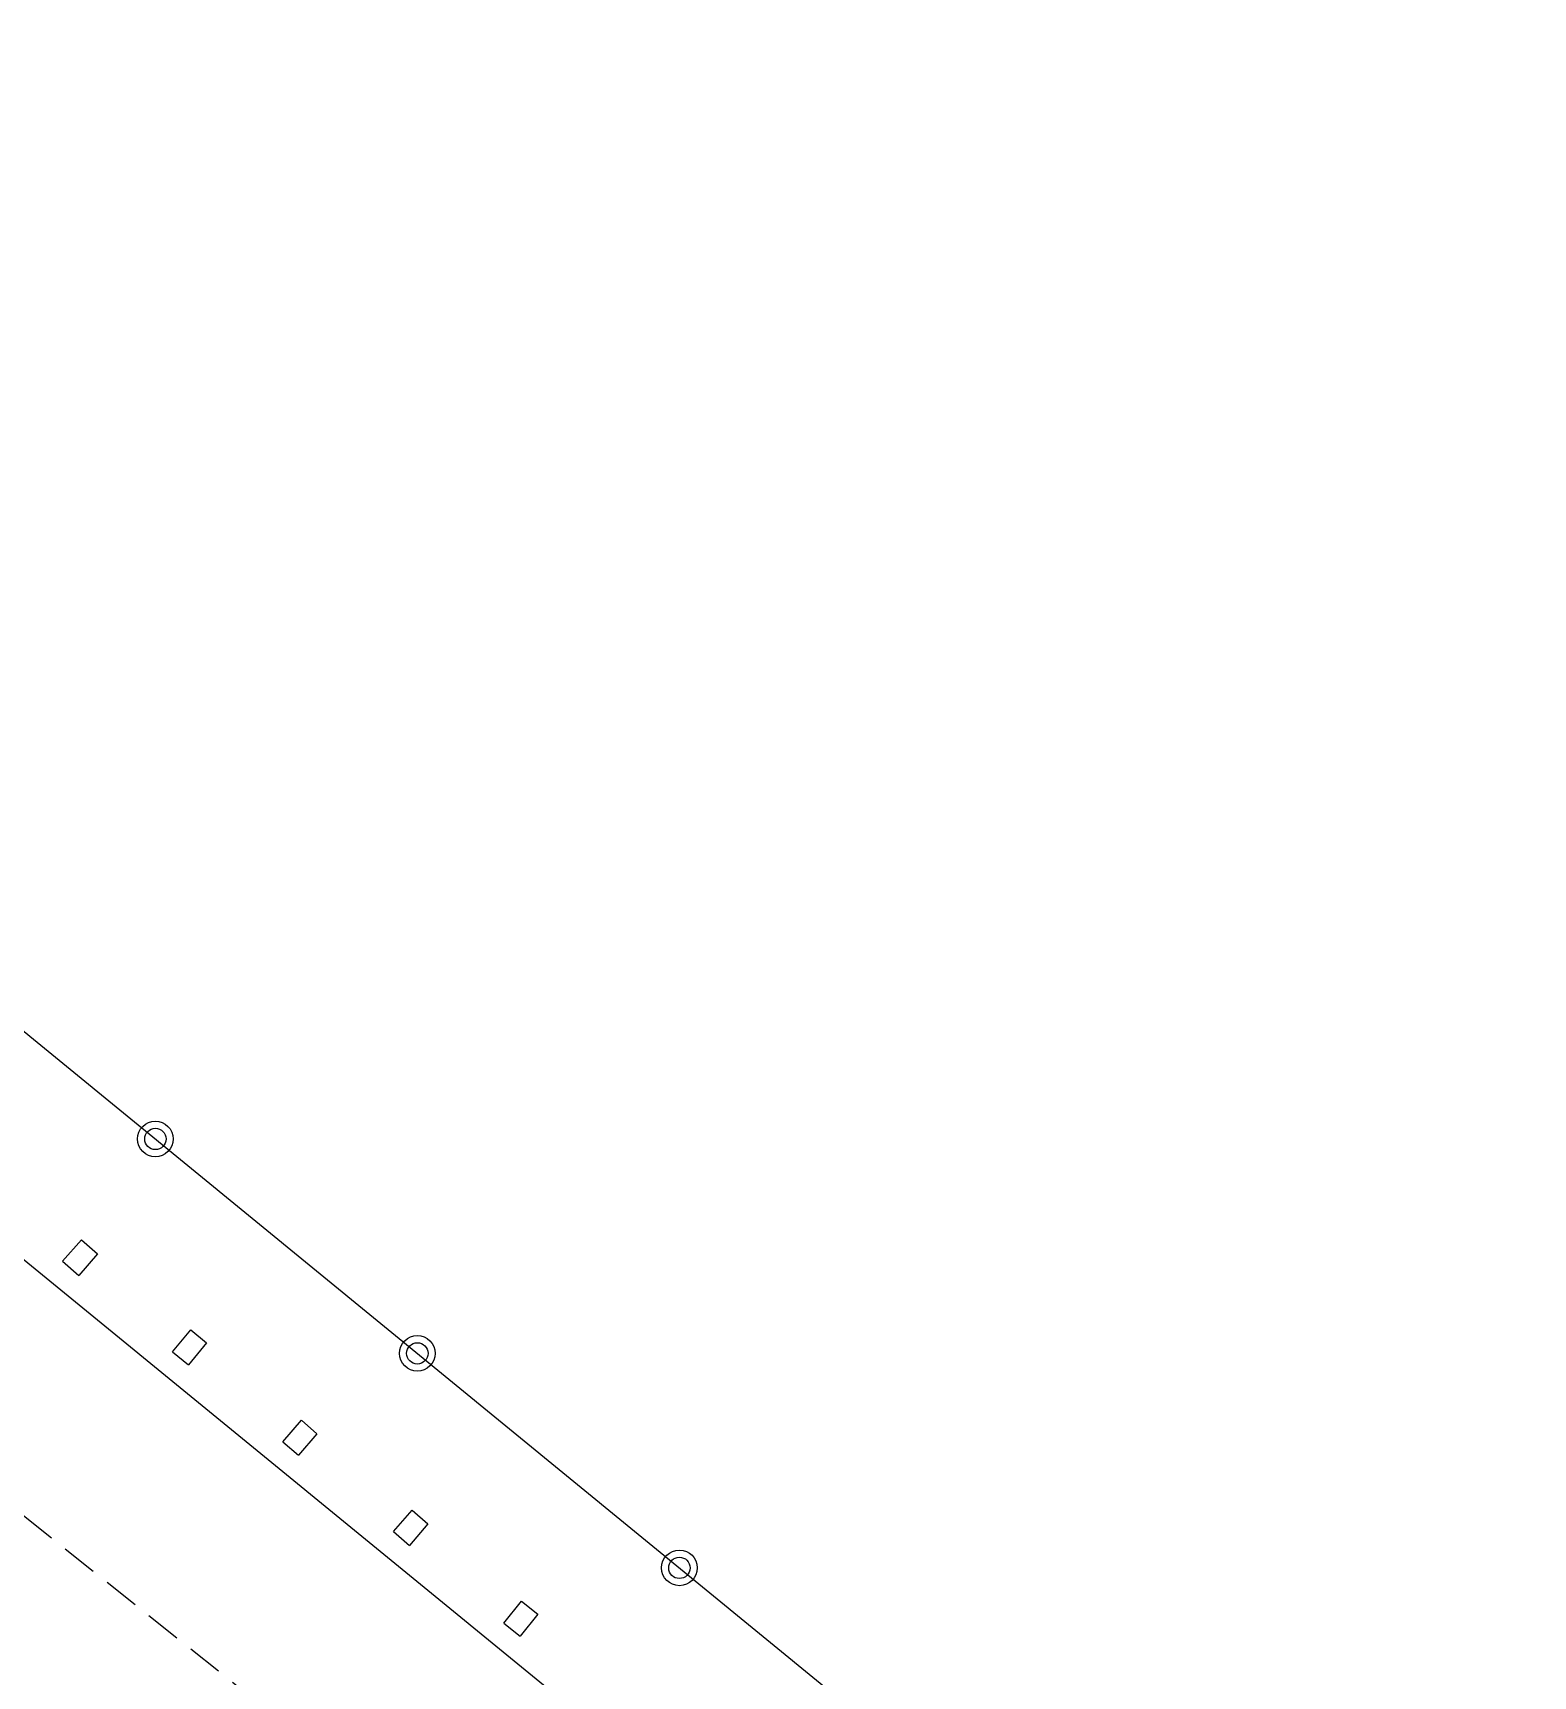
# Model space of a CAD drawing. Header units: millimetres. Extents: x 133000 to 134000, y 143000 to 144000.
# Drawn here: x 133440.15 to 133461.2, y 143520.55 to 143543.61 of the extents above; entities that cross this region are included whole.
import ezdxf

# ---------------------------------------------------------------- set-up
doc = ezdxf.new("R2010")
doc.units = ezdxf.units.MM
doc.linetypes.add('DASHED', pattern=[0.75, 0.5, -0.25])
doc.layers.get('0').update_dxf_attribs({"linetype": 'CONTINUOUS'})
for name, color, linetype in [('W0001', 6, 'DASHED'), ('W0112', 1, 'DASHED'), ('W0310', 3, 'CONTINUOUS'), ('W0322', 7, 'CONTINUOUS')]:
    doc.layers.add(name, color=color, linetype=linetype)
doc.linetypes.add('ZIGZAG', pattern='A,0.00254,-5.08,[131,ltypeshp.shx,S=5.08,R=0,X=-5.08,Y=0],-10.16,[131,ltypeshp.shx,S=5.08,R=180,X=5.08,Y=0],-5.08', length=20.32254)

# ---------------------------------------------------------------- blocks, each defined once
blk = doc.blocks.new('t322o')
at = {"color": 0, "linetype": 'Continuous'}
for radius in [0.25, 0.15]:
    blk.add_circle((0, 0), radius, dxfattribs=at)

msp = doc.modelspace()

# ---------------------------------------------------------------- linework, layer by layer
at = {"layer": 'W0001'}
msp.add_lwpolyline([(133580.059, 143366.767), (133585.968, 143369.599), (133591.434, 143373.411), (133595.886, 143376.989), (133595.96, 143387.09), (133595.959, 143400.914), (133585.436, 143410.84), (133563.072, 143426.437), (133538.29, 143444.926), (133507.926, 143468.629), (133493.844, 143478.552), (133482.183, 143489.164), (133458.598, 143508.004), (133427.776, 143532.555), (133397.513, 143556.847), (133378.352, 143572.04)], dxfattribs=at)
at = {"layer": 'W0112'}
for points in [[(133440.57, 143526.373), (133440.834, 143526.673), (133441.06, 143526.475), (133440.796, 143526.175), (133440.796, 143526.175), (133440.796, 143526.175), (133440.796, 143526.175), (133440.796, 143526.175), (133440.796, 143526.175), (133440.796, 143526.175), (133440.796, 143526.175), (133440.796, 143526.175), (133440.796, 143526.175), (133440.796, 143526.175), (133440.796, 143526.175), (133440.796, 143526.175), (133440.796, 143526.175), (133440.796, 143526.175), (133440.796, 143526.175), (133440.796, 143526.175), (133440.796, 143526.175), (133440.796, 143526.175), (133440.796, 143526.175), (133440.796, 143526.175), (133440.796, 143526.175), (133440.796, 143526.175), (133440.796, 143526.175), (133440.796, 143526.175), (133440.796, 143526.175), (133440.796, 143526.175), (133440.796, 143526.175), (133440.796, 143526.175), (133440.796, 143526.175), (133440.796, 143526.175), (133440.796, 143526.175), (133440.796, 143526.175), (133440.796, 143526.175), (133440.796, 143526.175), (133440.796, 143526.175), (133440.796, 143526.175), (133440.796, 143526.175), (133440.796, 143526.175), (133440.796, 143526.175), (133440.796, 143526.175), (133440.796, 143526.175), (133440.796, 143526.175), (133440.796, 143526.175), (133440.796, 143526.175), (133440.796, 143526.175), (133440.796, 143526.175), (133440.796, 143526.175), (133440.796, 143526.175), (133440.796, 143526.175), (133440.796, 143526.175), (133440.796, 143526.175), (133440.796, 143526.175), (133440.796, 143526.175), (133440.796, 143526.175), (133440.796, 143526.175), (133440.796, 143526.175), (133440.796, 143526.175), (133440.796, 143526.175), (133440.796, 143526.175), (133440.796, 143526.175), (133440.796, 143526.175), (133440.796, 143526.175), (133440.796, 143526.175), (133440.796, 143526.175), (133440.796, 143526.175), (133440.796, 143526.175), (133440.796, 143526.175), (133440.796, 143526.175), (133440.796, 143526.175), (133440.796, 143526.175), (133440.796, 143526.175), (133440.796, 143526.175), (133440.796, 143526.175), (133440.796, 143526.175), (133440.796, 143526.175), (133440.796, 143526.175), (133440.796, 143526.175), (133440.796, 143526.175), (133440.796, 143526.175), (133440.796, 143526.175), (133440.796, 143526.175), (133440.796, 143526.175), (133440.796, 143526.175), (133440.796, 143526.175), (133440.796, 143526.175), (133440.796, 143526.175), (133440.796, 143526.175), (133440.796, 143526.175), (133440.796, 143526.175), (133440.796, 143526.175), (133440.796, 143526.175), (133440.796, 143526.175), (133440.796, 143526.175), (133440.796, 143526.175), (133440.796, 143526.175), (133440.796, 143526.175), (133440.796, 143526.175), (133440.796, 143526.175), (133440.796, 143526.175), (133440.796, 143526.175), (133440.796, 143526.175), (133440.796, 143526.175), (133440.796, 143526.175), (133440.796, 143526.175), (133440.796, 143526.175), (133440.796, 143526.175), (133440.796, 143526.175), (133440.796, 143526.175), (133440.796, 143526.175), (133440.796, 143526.175), (133440.796, 143526.175), (133440.796, 143526.175), (133440.796, 143526.175), (133440.796, 143526.175), (133440.796, 143526.175), (133440.796, 143526.175)], [(133440.57, 143526.373), (133440.796, 143526.175), (133440.796, 143526.175), (133440.796, 143526.175), (133440.796, 143526.175), (133440.796, 143526.175), (133440.796, 143526.175), (133440.796, 143526.175), (133440.796, 143526.175), (133440.796, 143526.175), (133440.796, 143526.175), (133440.796, 143526.175), (133440.796, 143526.175), (133440.796, 143526.175), (133440.796, 143526.175), (133440.796, 143526.175), (133440.796, 143526.175), (133440.796, 143526.175), (133440.796, 143526.175), (133440.796, 143526.175), (133440.796, 143526.175), (133440.796, 143526.175), (133440.796, 143526.175), (133440.796, 143526.175), (133440.796, 143526.175), (133440.796, 143526.175), (133440.796, 143526.175), (133440.796, 143526.175), (133440.796, 143526.175), (133440.796, 143526.175), (133440.796, 143526.175), (133440.796, 143526.175), (133440.796, 143526.175), (133440.796, 143526.175), (133440.796, 143526.175), (133440.796, 143526.175), (133440.796, 143526.175), (133440.796, 143526.175), (133440.796, 143526.175), (133440.796, 143526.175), (133440.796, 143526.175), (133440.796, 143526.175), (133440.796, 143526.175), (133440.796, 143526.175), (133440.796, 143526.175), (133440.796, 143526.175), (133440.796, 143526.175), (133440.796, 143526.175), (133440.796, 143526.175), (133440.796, 143526.175), (133440.796, 143526.175), (133440.796, 143526.175), (133440.796, 143526.175), (133440.796, 143526.175), (133440.796, 143526.175), (133440.796, 143526.175), (133440.796, 143526.175), (133440.796, 143526.175), (133440.796, 143526.175), (133440.796, 143526.175), (133440.796, 143526.175), (133440.796, 143526.175), (133440.796, 143526.175), (133440.796, 143526.175), (133440.796, 143526.175), (133440.796, 143526.175), (133440.796, 143526.175), (133440.796, 143526.175), (133440.796, 143526.175), (133440.796, 143526.175), (133440.796, 143526.175), (133440.796, 143526.175), (133440.796, 143526.175), (133440.796, 143526.175), (133440.796, 143526.175), (133440.796, 143526.175), (133440.796, 143526.175), (133440.796, 143526.175), (133440.796, 143526.175), (133440.796, 143526.175), (133440.796, 143526.175), (133440.796, 143526.175), (133440.796, 143526.175), (133440.796, 143526.175), (133440.796, 143526.175), (133440.796, 143526.175), (133440.796, 143526.175), (133440.796, 143526.175), (133440.796, 143526.175), (133440.796, 143526.175), (133440.796, 143526.175), (133440.796, 143526.175), (133440.796, 143526.175), (133440.796, 143526.175), (133440.796, 143526.175), (133440.796, 143526.175), (133440.796, 143526.175), (133440.796, 143526.175), (133440.796, 143526.175), (133440.796, 143526.175), (133440.796, 143526.175), (133440.796, 143526.175), (133440.796, 143526.175), (133440.796, 143526.175), (133440.796, 143526.175), (133440.796, 143526.175), (133440.796, 143526.175), (133440.796, 143526.175), (133440.796, 143526.175), (133440.796, 143526.175), (133440.796, 143526.175), (133440.796, 143526.175), (133440.796, 143526.175), (133440.796, 143526.175), (133440.796, 143526.175), (133440.796, 143526.175), (133440.796, 143526.175), (133440.796, 143526.175), (133440.796, 143526.175), (133440.796, 143526.175)], [(133442.113, 143525.102), (133442.368, 143525.41), (133442.589, 143525.228), (133442.334, 143524.92), (133442.334, 143524.92), (133442.334, 143524.92), (133442.334, 143524.92), (133442.334, 143524.92), (133442.334, 143524.92), (133442.334, 143524.92), (133442.334, 143524.92), (133442.334, 143524.92), (133442.334, 143524.92), (133442.334, 143524.92), (133442.334, 143524.92), (133442.334, 143524.92), (133442.334, 143524.92), (133442.334, 143524.92), (133442.334, 143524.92), (133442.334, 143524.92), (133442.334, 143524.92), (133442.334, 143524.92), (133442.334, 143524.92), (133442.334, 143524.92), (133442.334, 143524.92), (133442.334, 143524.92), (133442.334, 143524.92), (133442.334, 143524.92), (133442.334, 143524.92), (133442.334, 143524.92), (133442.334, 143524.92), (133442.334, 143524.92), (133442.334, 143524.92), (133442.334, 143524.92), (133442.334, 143524.92), (133442.334, 143524.92), (133442.334, 143524.92), (133442.334, 143524.92), (133442.334, 143524.92), (133442.334, 143524.92), (133442.334, 143524.92), (133442.334, 143524.92), (133442.334, 143524.92), (133442.334, 143524.92), (133442.334, 143524.92), (133442.334, 143524.92), (133442.334, 143524.92), (133442.334, 143524.92), (133442.334, 143524.92), (133442.334, 143524.92), (133442.334, 143524.92), (133442.334, 143524.92), (133442.334, 143524.92), (133442.334, 143524.92), (133442.334, 143524.92), (133442.334, 143524.92), (133442.334, 143524.92), (133442.334, 143524.92), (133442.334, 143524.92), (133442.334, 143524.92), (133442.334, 143524.92), (133442.334, 143524.92), (133442.334, 143524.92), (133442.334, 143524.92), (133442.334, 143524.92), (133442.334, 143524.92), (133442.334, 143524.92), (133442.334, 143524.92), (133442.334, 143524.92), (133442.334, 143524.92), (133442.334, 143524.92), (133442.334, 143524.92), (133442.334, 143524.92), (133442.334, 143524.92), (133442.334, 143524.92), (133442.334, 143524.92), (133442.334, 143524.92), (133442.334, 143524.92), (133442.334, 143524.92), (133442.334, 143524.92), (133442.334, 143524.92), (133442.334, 143524.92), (133442.334, 143524.92), (133442.334, 143524.92), (133442.334, 143524.92), (133442.334, 143524.92), (133442.334, 143524.92), (133442.334, 143524.92), (133442.334, 143524.92), (133442.334, 143524.92), (133442.334, 143524.92), (133442.334, 143524.92), (133442.334, 143524.92), (133442.334, 143524.92), (133442.334, 143524.92), (133442.334, 143524.92), (133442.334, 143524.92), (133442.334, 143524.92), (133442.334, 143524.92), (133442.334, 143524.92), (133442.334, 143524.92), (133442.334, 143524.92), (133442.334, 143524.92), (133442.334, 143524.92), (133442.334, 143524.92), (133442.334, 143524.92), (133442.334, 143524.92), (133442.334, 143524.92), (133442.334, 143524.92), (133442.334, 143524.92), (133442.334, 143524.92), (133442.334, 143524.92), (133442.334, 143524.92), (133442.334, 143524.92), (133442.334, 143524.92), (133442.334, 143524.92), (133442.334, 143524.92), (133442.334, 143524.92), (133442.334, 143524.92), (133442.334, 143524.92)], [(133442.113, 143525.102), (133442.334, 143524.92), (133442.334, 143524.92), (133442.334, 143524.92), (133442.334, 143524.92), (133442.334, 143524.92), (133442.334, 143524.92), (133442.334, 143524.92), (133442.334, 143524.92), (133442.334, 143524.92), (133442.334, 143524.92), (133442.334, 143524.92), (133442.334, 143524.92), (133442.334, 143524.92), (133442.334, 143524.92), (133442.334, 143524.92), (133442.334, 143524.92), (133442.334, 143524.92), (133442.334, 143524.92), (133442.334, 143524.92), (133442.334, 143524.92), (133442.334, 143524.92), (133442.334, 143524.92), (133442.334, 143524.92), (133442.334, 143524.92), (133442.334, 143524.92), (133442.334, 143524.92), (133442.334, 143524.92), (133442.334, 143524.92), (133442.334, 143524.92), (133442.334, 143524.92), (133442.334, 143524.92), (133442.334, 143524.92), (133442.334, 143524.92), (133442.334, 143524.92), (133442.334, 143524.92), (133442.334, 143524.92), (133442.334, 143524.92), (133442.334, 143524.92), (133442.334, 143524.92), (133442.334, 143524.92), (133442.334, 143524.92), (133442.334, 143524.92), (133442.334, 143524.92), (133442.334, 143524.92), (133442.334, 143524.92), (133442.334, 143524.92), (133442.334, 143524.92), (133442.334, 143524.92), (133442.334, 143524.92), (133442.334, 143524.92), (133442.334, 143524.92), (133442.334, 143524.92), (133442.334, 143524.92), (133442.334, 143524.92), (133442.334, 143524.92), (133442.334, 143524.92), (133442.334, 143524.92), (133442.334, 143524.92), (133442.334, 143524.92), (133442.334, 143524.92), (133442.334, 143524.92), (133442.334, 143524.92), (133442.334, 143524.92), (133442.334, 143524.92), (133442.334, 143524.92), (133442.334, 143524.92), (133442.334, 143524.92), (133442.334, 143524.92), (133442.334, 143524.92), (133442.334, 143524.92), (133442.334, 143524.92), (133442.334, 143524.92), (133442.334, 143524.92), (133442.334, 143524.92), (133442.334, 143524.92), (133442.334, 143524.92), (133442.334, 143524.92), (133442.334, 143524.92), (133442.334, 143524.92), (133442.334, 143524.92), (133442.334, 143524.92), (133442.334, 143524.92), (133442.334, 143524.92), (133442.334, 143524.92), (133442.334, 143524.92), (133442.334, 143524.92), (133442.334, 143524.92), (133442.334, 143524.92), (133442.334, 143524.92), (133442.334, 143524.92), (133442.334, 143524.92), (133442.334, 143524.92), (133442.334, 143524.92), (133442.334, 143524.92), (133442.334, 143524.92), (133442.334, 143524.92), (133442.334, 143524.92), (133442.334, 143524.92), (133442.334, 143524.92), (133442.334, 143524.92), (133442.334, 143524.92), (133442.334, 143524.92), (133442.334, 143524.92), (133442.334, 143524.92), (133442.334, 143524.92), (133442.334, 143524.92), (133442.334, 143524.92), (133442.334, 143524.92), (133442.334, 143524.92), (133442.334, 143524.92), (133442.334, 143524.92), (133442.334, 143524.92), (133442.334, 143524.92), (133442.334, 143524.92), (133442.334, 143524.92), (133442.334, 143524.92), (133442.334, 143524.92), (133442.334, 143524.92), (133442.334, 143524.92)], [(133443.658, 143523.839), (133443.919, 143524.143), (133444.138, 143523.954), (133443.878, 143523.651), (133443.878, 143523.651), (133443.878, 143523.651), (133443.878, 143523.651), (133443.878, 143523.651), (133443.878, 143523.651), (133443.878, 143523.651), (133443.878, 143523.651), (133443.878, 143523.651), (133443.878, 143523.651), (133443.878, 143523.651), (133443.878, 143523.651), (133443.878, 143523.651), (133443.878, 143523.651), (133443.878, 143523.651), (133443.878, 143523.651), (133443.878, 143523.651), (133443.878, 143523.651), (133443.878, 143523.651), (133443.878, 143523.651), (133443.878, 143523.651), (133443.878, 143523.651), (133443.878, 143523.651), (133443.878, 143523.651), (133443.878, 143523.651), (133443.878, 143523.651), (133443.878, 143523.651), (133443.878, 143523.651), (133443.878, 143523.651), (133443.878, 143523.651), (133443.878, 143523.651), (133443.878, 143523.651), (133443.878, 143523.651), (133443.878, 143523.651), (133443.878, 143523.651), (133443.878, 143523.651), (133443.878, 143523.651), (133443.878, 143523.651), (133443.878, 143523.651), (133443.878, 143523.651), (133443.878, 143523.651), (133443.878, 143523.651), (133443.878, 143523.651), (133443.878, 143523.651), (133443.878, 143523.651), (133443.878, 143523.651), (133443.878, 143523.651), (133443.878, 143523.651), (133443.878, 143523.651), (133443.878, 143523.651), (133443.878, 143523.651), (133443.878, 143523.651), (133443.878, 143523.651), (133443.878, 143523.651), (133443.878, 143523.651), (133443.878, 143523.651), (133443.878, 143523.651), (133443.878, 143523.651), (133443.878, 143523.651), (133443.878, 143523.651), (133443.878, 143523.651), (133443.878, 143523.651), (133443.878, 143523.651), (133443.878, 143523.651), (133443.878, 143523.651), (133443.878, 143523.651), (133443.878, 143523.651), (133443.878, 143523.651), (133443.878, 143523.651), (133443.878, 143523.651), (133443.878, 143523.651), (133443.878, 143523.651), (133443.878, 143523.651), (133443.878, 143523.651), (133443.878, 143523.651), (133443.878, 143523.651), (133443.878, 143523.651), (133443.878, 143523.651), (133443.878, 143523.651), (133443.878, 143523.651), (133443.878, 143523.651), (133443.878, 143523.651), (133443.878, 143523.651), (133443.878, 143523.651), (133443.878, 143523.651), (133443.878, 143523.651), (133443.878, 143523.651), (133443.878, 143523.651), (133443.878, 143523.651), (133443.878, 143523.651), (133443.878, 143523.651), (133443.878, 143523.651), (133443.878, 143523.651), (133443.878, 143523.651), (133443.878, 143523.651), (133443.878, 143523.651), (133443.878, 143523.651), (133443.878, 143523.651), (133443.878, 143523.651), (133443.878, 143523.651), (133443.878, 143523.651), (133443.878, 143523.651), (133443.878, 143523.651), (133443.878, 143523.651), (133443.878, 143523.651), (133443.878, 143523.651), (133443.878, 143523.651), (133443.878, 143523.651), (133443.878, 143523.651), (133443.878, 143523.651), (133443.878, 143523.651), (133443.878, 143523.651), (133443.878, 143523.651), (133443.878, 143523.651), (133443.878, 143523.651), (133443.878, 143523.651), (133443.878, 143523.651)], [(133443.658, 143523.839), (133443.878, 143523.651), (133443.878, 143523.651), (133443.878, 143523.651), (133443.878, 143523.651), (133443.878, 143523.651), (133443.878, 143523.651), (133443.878, 143523.651), (133443.878, 143523.651), (133443.878, 143523.651), (133443.878, 143523.651), (133443.878, 143523.651), (133443.878, 143523.651), (133443.878, 143523.651), (133443.878, 143523.651), (133443.878, 143523.651), (133443.878, 143523.651), (133443.878, 143523.651), (133443.878, 143523.651), (133443.878, 143523.651), (133443.878, 143523.651), (133443.878, 143523.651), (133443.878, 143523.651), (133443.878, 143523.651), (133443.878, 143523.651), (133443.878, 143523.651), (133443.878, 143523.651), (133443.878, 143523.651), (133443.878, 143523.651), (133443.878, 143523.651), (133443.878, 143523.651), (133443.878, 143523.651), (133443.878, 143523.651), (133443.878, 143523.651), (133443.878, 143523.651), (133443.878, 143523.651), (133443.878, 143523.651), (133443.878, 143523.651), (133443.878, 143523.651), (133443.878, 143523.651), (133443.878, 143523.651), (133443.878, 143523.651), (133443.878, 143523.651), (133443.878, 143523.651), (133443.878, 143523.651), (133443.878, 143523.651), (133443.878, 143523.651), (133443.878, 143523.651), (133443.878, 143523.651), (133443.878, 143523.651), (133443.878, 143523.651), (133443.878, 143523.651), (133443.878, 143523.651), (133443.878, 143523.651), (133443.878, 143523.651), (133443.878, 143523.651), (133443.878, 143523.651), (133443.878, 143523.651), (133443.878, 143523.651), (133443.878, 143523.651), (133443.878, 143523.651), (133443.878, 143523.651), (133443.878, 143523.651), (133443.878, 143523.651), (133443.878, 143523.651), (133443.878, 143523.651), (133443.878, 143523.651), (133443.878, 143523.651), (133443.878, 143523.651), (133443.878, 143523.651), (133443.878, 143523.651), (133443.878, 143523.651), (133443.878, 143523.651), (133443.878, 143523.651), (133443.878, 143523.651), (133443.878, 143523.651), (133443.878, 143523.651), (133443.878, 143523.651), (133443.878, 143523.651), (133443.878, 143523.651), (133443.878, 143523.651), (133443.878, 143523.651), (133443.878, 143523.651), (133443.878, 143523.651), (133443.878, 143523.651), (133443.878, 143523.651), (133443.878, 143523.651), (133443.878, 143523.651), (133443.878, 143523.651), (133443.878, 143523.651), (133443.878, 143523.651), (133443.878, 143523.651), (133443.878, 143523.651), (133443.878, 143523.651), (133443.878, 143523.651), (133443.878, 143523.651), (133443.878, 143523.651), (133443.878, 143523.651), (133443.878, 143523.651), (133443.878, 143523.651), (133443.878, 143523.651), (133443.878, 143523.651), (133443.878, 143523.651), (133443.878, 143523.651), (133443.878, 143523.651), (133443.878, 143523.651), (133443.878, 143523.651), (133443.878, 143523.651), (133443.878, 143523.651), (133443.878, 143523.651), (133443.878, 143523.651), (133443.878, 143523.651), (133443.878, 143523.651), (133443.878, 143523.651), (133443.878, 143523.651), (133443.878, 143523.651), (133443.878, 143523.651), (133443.878, 143523.651), (133443.878, 143523.651), (133443.878, 143523.651)], [(133445.21, 143522.58), (133445.472, 143522.883), (133445.695, 143522.689), (133445.434, 143522.387), (133445.434, 143522.387), (133445.434, 143522.387), (133445.434, 143522.387), (133445.434, 143522.387), (133445.434, 143522.387), (133445.434, 143522.387), (133445.434, 143522.387), (133445.434, 143522.387), (133445.434, 143522.387), (133445.434, 143522.387), (133445.434, 143522.387), (133445.434, 143522.387), (133445.434, 143522.387), (133445.434, 143522.387), (133445.434, 143522.387), (133445.434, 143522.387), (133445.434, 143522.387), (133445.434, 143522.387), (133445.434, 143522.387), (133445.434, 143522.387), (133445.434, 143522.387), (133445.434, 143522.387), (133445.434, 143522.387), (133445.434, 143522.387), (133445.434, 143522.387), (133445.434, 143522.387), (133445.434, 143522.387), (133445.434, 143522.387), (133445.434, 143522.387), (133445.434, 143522.387), (133445.434, 143522.387), (133445.434, 143522.387), (133445.434, 143522.387), (133445.434, 143522.387), (133445.434, 143522.387), (133445.434, 143522.387), (133445.434, 143522.387), (133445.434, 143522.387), (133445.434, 143522.387), (133445.434, 143522.387), (133445.434, 143522.387), (133445.434, 143522.387), (133445.434, 143522.387), (133445.434, 143522.387), (133445.434, 143522.387), (133445.434, 143522.387), (133445.434, 143522.387), (133445.434, 143522.387), (133445.434, 143522.387), (133445.434, 143522.387), (133445.434, 143522.387), (133445.434, 143522.387), (133445.434, 143522.387), (133445.434, 143522.387), (133445.434, 143522.387), (133445.434, 143522.387), (133445.434, 143522.387), (133445.434, 143522.387), (133445.434, 143522.387), (133445.434, 143522.387), (133445.434, 143522.387), (133445.434, 143522.387), (133445.434, 143522.387), (133445.434, 143522.387), (133445.434, 143522.387), (133445.434, 143522.387), (133445.434, 143522.387), (133445.434, 143522.387), (133445.434, 143522.387), (133445.434, 143522.387), (133445.434, 143522.387), (133445.434, 143522.387), (133445.434, 143522.387), (133445.434, 143522.387), (133445.434, 143522.387), (133445.434, 143522.387), (133445.434, 143522.387), (133445.434, 143522.387), (133445.434, 143522.387), (133445.434, 143522.387), (133445.434, 143522.387), (133445.434, 143522.387), (133445.434, 143522.387), (133445.434, 143522.387), (133445.434, 143522.387), (133445.434, 143522.387), (133445.434, 143522.387), (133445.434, 143522.387), (133445.434, 143522.387), (133445.434, 143522.387), (133445.434, 143522.387), (133445.434, 143522.387), (133445.434, 143522.387), (133445.434, 143522.387), (133445.434, 143522.387), (133445.434, 143522.387), (133445.434, 143522.387), (133445.434, 143522.387), (133445.434, 143522.387), (133445.434, 143522.387), (133445.434, 143522.387), (133445.434, 143522.387), (133445.434, 143522.387), (133445.434, 143522.387), (133445.434, 143522.387), (133445.434, 143522.387), (133445.434, 143522.387), (133445.434, 143522.387), (133445.434, 143522.387), (133445.434, 143522.387), (133445.434, 143522.387), (133445.434, 143522.387), (133445.434, 143522.387), (133445.434, 143522.387), (133445.434, 143522.387), (133445.434, 143522.387)], [(133445.21, 143522.58), (133445.434, 143522.387), (133445.434, 143522.387), (133445.434, 143522.387), (133445.434, 143522.387), (133445.434, 143522.387), (133445.434, 143522.387), (133445.434, 143522.387), (133445.434, 143522.387), (133445.434, 143522.387), (133445.434, 143522.387), (133445.434, 143522.387), (133445.434, 143522.387), (133445.434, 143522.387), (133445.434, 143522.387), (133445.434, 143522.387), (133445.434, 143522.387), (133445.434, 143522.387), (133445.434, 143522.387), (133445.434, 143522.387), (133445.434, 143522.387), (133445.434, 143522.387), (133445.434, 143522.387), (133445.434, 143522.387), (133445.434, 143522.387), (133445.434, 143522.387), (133445.434, 143522.387), (133445.434, 143522.387), (133445.434, 143522.387), (133445.434, 143522.387), (133445.434, 143522.387), (133445.434, 143522.387), (133445.434, 143522.387), (133445.434, 143522.387), (133445.434, 143522.387), (133445.434, 143522.387), (133445.434, 143522.387), (133445.434, 143522.387), (133445.434, 143522.387), (133445.434, 143522.387), (133445.434, 143522.387), (133445.434, 143522.387), (133445.434, 143522.387), (133445.434, 143522.387), (133445.434, 143522.387), (133445.434, 143522.387), (133445.434, 143522.387), (133445.434, 143522.387), (133445.434, 143522.387), (133445.434, 143522.387), (133445.434, 143522.387), (133445.434, 143522.387), (133445.434, 143522.387), (133445.434, 143522.387), (133445.434, 143522.387), (133445.434, 143522.387), (133445.434, 143522.387), (133445.434, 143522.387), (133445.434, 143522.387), (133445.434, 143522.387), (133445.434, 143522.387), (133445.434, 143522.387), (133445.434, 143522.387), (133445.434, 143522.387), (133445.434, 143522.387), (133445.434, 143522.387), (133445.434, 143522.387), (133445.434, 143522.387), (133445.434, 143522.387), (133445.434, 143522.387), (133445.434, 143522.387), (133445.434, 143522.387), (133445.434, 143522.387), (133445.434, 143522.387), (133445.434, 143522.387), (133445.434, 143522.387), (133445.434, 143522.387), (133445.434, 143522.387), (133445.434, 143522.387), (133445.434, 143522.387), (133445.434, 143522.387), (133445.434, 143522.387), (133445.434, 143522.387), (133445.434, 143522.387), (133445.434, 143522.387), (133445.434, 143522.387), (133445.434, 143522.387), (133445.434, 143522.387), (133445.434, 143522.387), (133445.434, 143522.387), (133445.434, 143522.387), (133445.434, 143522.387), (133445.434, 143522.387), (133445.434, 143522.387), (133445.434, 143522.387), (133445.434, 143522.387), (133445.434, 143522.387), (133445.434, 143522.387), (133445.434, 143522.387), (133445.434, 143522.387), (133445.434, 143522.387), (133445.434, 143522.387), (133445.434, 143522.387), (133445.434, 143522.387), (133445.434, 143522.387), (133445.434, 143522.387), (133445.434, 143522.387), (133445.434, 143522.387), (133445.434, 143522.387), (133445.434, 143522.387), (133445.434, 143522.387), (133445.434, 143522.387), (133445.434, 143522.387), (133445.434, 143522.387), (133445.434, 143522.387), (133445.434, 143522.387), (133445.434, 143522.387), (133445.434, 143522.387), (133445.434, 143522.387), (133445.434, 143522.387)], [(133446.758, 143521.296), (133447.008, 143521.607), (133447.237, 143521.424), (133446.986, 143521.112), (133446.986, 143521.112), (133446.986, 143521.112), (133446.986, 143521.112), (133446.986, 143521.112), (133446.986, 143521.112), (133446.986, 143521.112), (133446.986, 143521.112), (133446.986, 143521.112), (133446.986, 143521.112), (133446.986, 143521.112), (133446.986, 143521.112), (133446.986, 143521.112), (133446.986, 143521.112), (133446.986, 143521.112), (133446.986, 143521.112), (133446.986, 143521.112), (133446.986, 143521.112), (133446.986, 143521.112), (133446.986, 143521.112), (133446.986, 143521.112), (133446.986, 143521.112), (133446.986, 143521.112), (133446.986, 143521.112), (133446.986, 143521.112), (133446.986, 143521.112), (133446.986, 143521.112), (133446.986, 143521.112), (133446.986, 143521.112), (133446.986, 143521.112), (133446.986, 143521.112), (133446.986, 143521.112), (133446.986, 143521.112), (133446.986, 143521.112), (133446.986, 143521.112), (133446.986, 143521.112), (133446.986, 143521.112), (133446.986, 143521.112), (133446.986, 143521.112), (133446.986, 143521.112), (133446.986, 143521.112), (133446.986, 143521.112), (133446.986, 143521.112), (133446.986, 143521.112), (133446.986, 143521.112), (133446.986, 143521.112), (133446.986, 143521.112), (133446.986, 143521.112), (133446.986, 143521.112), (133446.986, 143521.112), (133446.986, 143521.112), (133446.986, 143521.112), (133446.986, 143521.112), (133446.986, 143521.112), (133446.986, 143521.112), (133446.986, 143521.112), (133446.986, 143521.112), (133446.986, 143521.112), (133446.986, 143521.112), (133446.986, 143521.112), (133446.986, 143521.112), (133446.986, 143521.112), (133446.986, 143521.112), (133446.986, 143521.112), (133446.986, 143521.112), (133446.986, 143521.112), (133446.986, 143521.112), (133446.986, 143521.112), (133446.986, 143521.112), (133446.986, 143521.112), (133446.986, 143521.112), (133446.986, 143521.112), (133446.986, 143521.112), (133446.986, 143521.112), (133446.986, 143521.112), (133446.986, 143521.112), (133446.986, 143521.112), (133446.986, 143521.112), (133446.986, 143521.112), (133446.986, 143521.112), (133446.986, 143521.112), (133446.986, 143521.112), (133446.986, 143521.112), (133446.986, 143521.112), (133446.986, 143521.112), (133446.986, 143521.112), (133446.986, 143521.112), (133446.986, 143521.112), (133446.986, 143521.112), (133446.986, 143521.112), (133446.986, 143521.112), (133446.986, 143521.112), (133446.986, 143521.112), (133446.986, 143521.112), (133446.986, 143521.112), (133446.986, 143521.112), (133446.986, 143521.112), (133446.986, 143521.112), (133446.986, 143521.112), (133446.986, 143521.112), (133446.986, 143521.112), (133446.986, 143521.112), (133446.986, 143521.112), (133446.986, 143521.112), (133446.986, 143521.112), (133446.986, 143521.112), (133446.986, 143521.112), (133446.986, 143521.112), (133446.986, 143521.112), (133446.986, 143521.112), (133446.986, 143521.112), (133446.986, 143521.112), (133446.986, 143521.112), (133446.986, 143521.112), (133446.986, 143521.112), (133446.986, 143521.112), (133446.986, 143521.112)], [(133446.758, 143521.296), (133446.986, 143521.112), (133446.986, 143521.112), (133446.986, 143521.112), (133446.986, 143521.112), (133446.986, 143521.112), (133446.986, 143521.112), (133446.986, 143521.112), (133446.986, 143521.112), (133446.986, 143521.112), (133446.986, 143521.112), (133446.986, 143521.112), (133446.986, 143521.112), (133446.986, 143521.112), (133446.986, 143521.112), (133446.986, 143521.112), (133446.986, 143521.112), (133446.986, 143521.112), (133446.986, 143521.112), (133446.986, 143521.112), (133446.986, 143521.112), (133446.986, 143521.112), (133446.986, 143521.112), (133446.986, 143521.112), (133446.986, 143521.112), (133446.986, 143521.112), (133446.986, 143521.112), (133446.986, 143521.112), (133446.986, 143521.112), (133446.986, 143521.112), (133446.986, 143521.112), (133446.986, 143521.112), (133446.986, 143521.112), (133446.986, 143521.112), (133446.986, 143521.112), (133446.986, 143521.112), (133446.986, 143521.112), (133446.986, 143521.112), (133446.986, 143521.112), (133446.986, 143521.112), (133446.986, 143521.112), (133446.986, 143521.112), (133446.986, 143521.112), (133446.986, 143521.112), (133446.986, 143521.112), (133446.986, 143521.112), (133446.986, 143521.112), (133446.986, 143521.112), (133446.986, 143521.112), (133446.986, 143521.112), (133446.986, 143521.112), (133446.986, 143521.112), (133446.986, 143521.112), (133446.986, 143521.112), (133446.986, 143521.112), (133446.986, 143521.112), (133446.986, 143521.112), (133446.986, 143521.112), (133446.986, 143521.112), (133446.986, 143521.112), (133446.986, 143521.112), (133446.986, 143521.112), (133446.986, 143521.112), (133446.986, 143521.112), (133446.986, 143521.112), (133446.986, 143521.112), (133446.986, 143521.112), (133446.986, 143521.112), (133446.986, 143521.112), (133446.986, 143521.112), (133446.986, 143521.112), (133446.986, 143521.112), (133446.986, 143521.112), (133446.986, 143521.112), (133446.986, 143521.112), (133446.986, 143521.112), (133446.986, 143521.112), (133446.986, 143521.112), (133446.986, 143521.112), (133446.986, 143521.112), (133446.986, 143521.112), (133446.986, 143521.112), (133446.986, 143521.112), (133446.986, 143521.112), (133446.986, 143521.112), (133446.986, 143521.112), (133446.986, 143521.112), (133446.986, 143521.112), (133446.986, 143521.112), (133446.986, 143521.112), (133446.986, 143521.112), (133446.986, 143521.112), (133446.986, 143521.112), (133446.986, 143521.112), (133446.986, 143521.112), (133446.986, 143521.112), (133446.986, 143521.112), (133446.986, 143521.112), (133446.986, 143521.112), (133446.986, 143521.112), (133446.986, 143521.112), (133446.986, 143521.112), (133446.986, 143521.112), (133446.986, 143521.112), (133446.986, 143521.112), (133446.986, 143521.112), (133446.986, 143521.112), (133446.986, 143521.112), (133446.986, 143521.112), (133446.986, 143521.112), (133446.986, 143521.112), (133446.986, 143521.112), (133446.986, 143521.112), (133446.986, 143521.112), (133446.986, 143521.112), (133446.986, 143521.112), (133446.986, 143521.112), (133446.986, 143521.112), (133446.986, 143521.112), (133446.986, 143521.112)]]:
    msp.add_lwpolyline(points, dxfattribs=at)
at = {"layer": 'W0310'}
msp.add_lwpolyline([(133424.424, 143540.547), (133428.932, 143535.472), (133452.053, 143516.554), (133458.177, 143513.03)], dxfattribs=at)
at = {"layer": 'W0310', "linetype": 'ZIGZAG', "ltscale": 0.1}
msp.add_lwpolyline([(133424.424, 143540.547), (133428.932, 143535.472), (133452.053, 143516.554), (133458.177, 143513.03)], dxfattribs=at)
at = {"layer": 'W0322'}
msp.add_lwpolyline([(133425.33, 143541.628), (133453.055, 143518.935)], dxfattribs=at)

# ---------------------------------------------------------------- block references
at = {"layer": 'W0322', "rotation": 320.6995362750724}
for p in [(133441.871, 143528.089), (133445.546, 143525.081), (133449.222, 143522.072)]:
    msp.add_blockref('t322o', p, dxfattribs=at)

doc.saveas('drawing.dxf')
